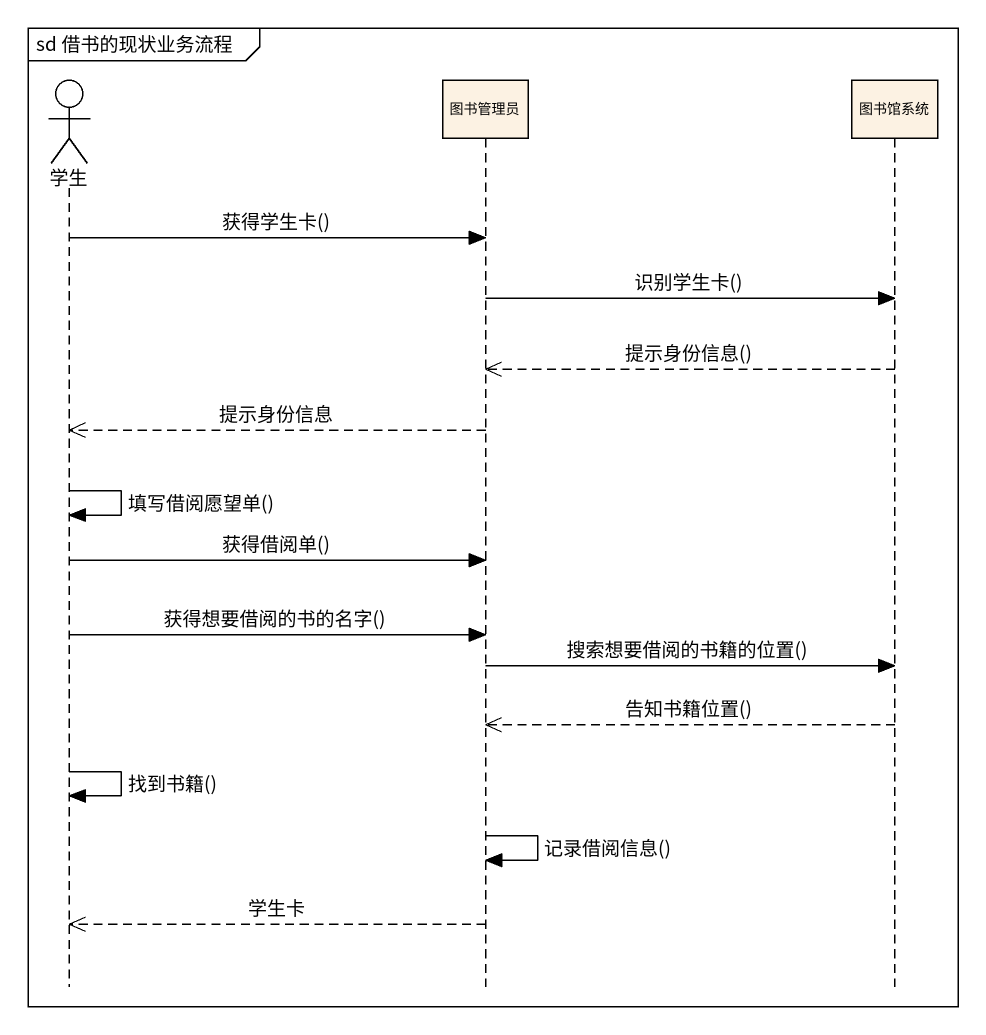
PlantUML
@startuml
mainframe sd 借书的现状业务流程
hide footbox
actor 学生
participant 图书管理员
participant 图书馆系统

学生 -> 图书管理员 : 获得学生卡()
图书管理员 -> 图书馆系统 : 识别学生卡()
图书馆系统 -->> 图书管理员 : 提示身份信息()
图书管理员 -->> 学生 : 提示身份信息
学生 -> 学生 : 填写借阅愿望单()
学生 -> 图书管理员 : 获得借阅单()
学生 -> 图书管理员 : 获得想要借阅的书的名字()
图书管理员 -> 图书馆系统 : 搜索想要借阅的书籍的位置()
图书馆系统 -->> 图书管理员 : 告知书籍位置()
学生 -> 学生 : 找到书籍()
图书管理员 -> 图书管理员 : 记录借阅信息()
图书管理员 -->> 学生 : 学生卡
@enduml
